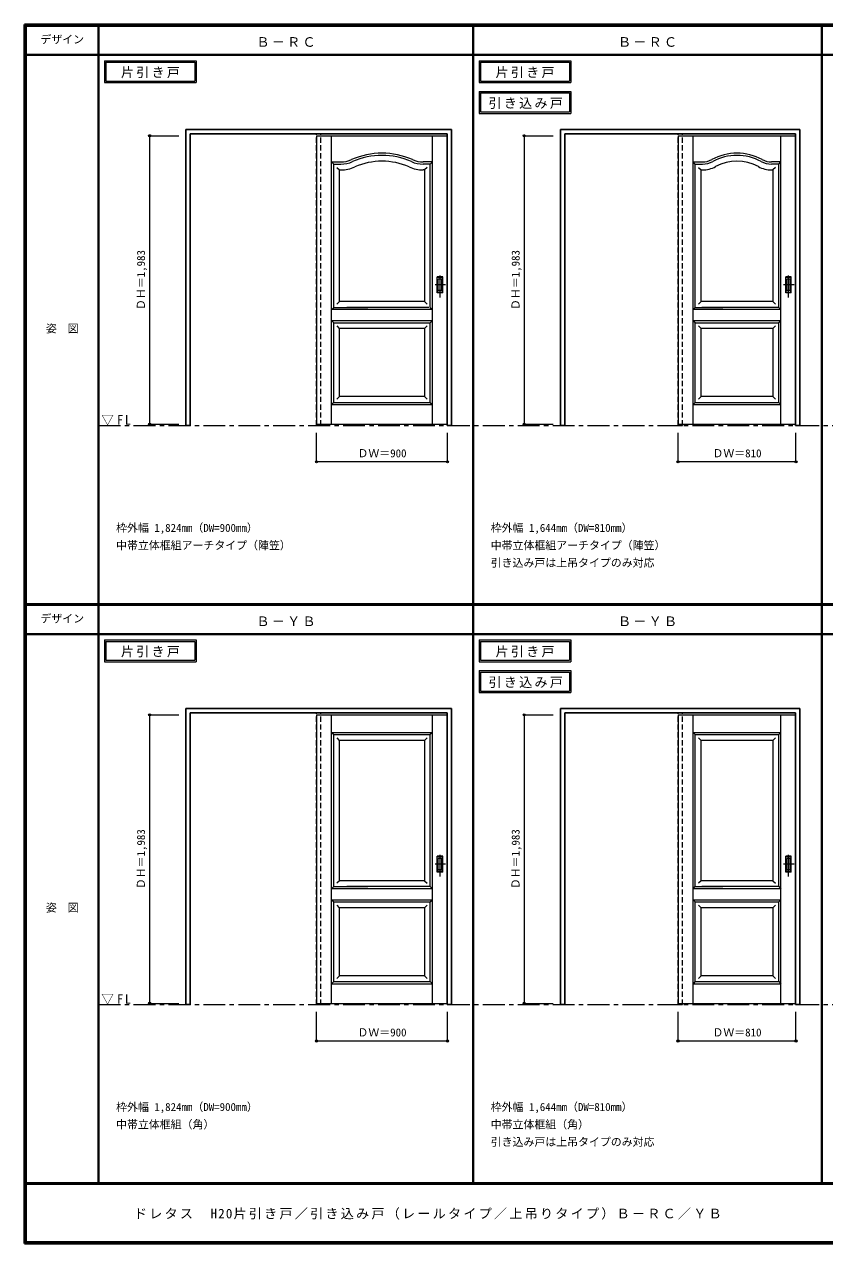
# Model space of a CAD drawing. Units: millimetres, scale not verified. Extents: x -6000 to 5700, y -4307 to 4260.
# Drawn here: x -6000 to -502, y -4205 to 4175 of the extents above; entities that cross this region are included whole.
import ezdxf
from ezdxf.enums import TextEntityAlignment as Align

# ---------------------------------------------------------------- set-up
doc = ezdxf.new("R2010")
doc.units = ezdxf.units.MM
doc.header["$LTSCALE"] = 30
doc.header["$PDMODE"] = 32
doc.header["$PDSIZE"] = 15
doc.linetypes.add('CHAIN1', pattern=[8, 5, -1, 1, -1])
doc.linetypes.add('DASHED1', pattern=[1.8, 1.2, -0.6])
for name, color, linetype, lineweight in [('0-1_通り芯', 7, 'CHAIN1', 18), ('0-2_扉', 7, 'Continuous', 18), ('0-4_枠', 3, 'Continuous', 25), ('0-6_引手', 7, 'Continuous', 18), ('0-A_文字', 7, 'Continuous', 18), ('0-B_寸法', 7, 'Continuous', 9), ('F-1_枠', 6, 'Continuous', 40)]:
    doc.layers.add(name, color=color, linetype=linetype, lineweight=lineweight)
doc.layers.add('F-A_文字', color=7, linetype='Continuous')
doc.styles.add('ＭＳ ゴシック', font='')
doc.styles.get('ＭＳ ゴシック').set_extended_font_data('MS Gothic')

msp = doc.modelspace()

# ---------------------------------------------------------------- linework, layer by layer
at = {"layer": '0-1_通り芯'}
for p, q in [((-5490, 1418), (5690, 1418)), ((-5490, -2562.5), (5690, -2562.5))]:
    msp.add_line(p, q, dxfattribs=at)
at = {"layer": '0-2_扉', "color": 4, "linetype": 'DASHED1', "lineweight": 9}
for p, q in [((-3993, 3409.5), (-3993, 3405.5)), ((-3096, 3409.5), (-3093, 3409.5)), ((-3093, 1426.5), (-3093, 3409.5)), ((-1509, 3409.5), (-1509, 3405.5)), ((-702, 3409.5), (-699, 3409.5)), ((-3096, 1426.5), (-3093, 1426.5)), ((-3993, -571), (-3993, -575)), ((-3096, -571), (-3093, -571)), ((-3093, -2554), (-3093, -571)), ((-1509, -571), (-1509, -575)), ((-702, -571), (-699, -571)), ((-3096, -2554), (-3093, -2554))]:
    msp.add_line(p, q, dxfattribs=at)
at = {"layer": '0-2_扉'}
for p, q in [((-3993, 3409.5), (-3993, 1426.5)), ((-3993, 3409.5), (-3096, 3409.5)), ((-3889.5, 1427.12), (-3889.5, 3409.5)), ((-3196.5, 1427.12), (-3196.5, 3409.5)), ((-1509, 3409.5), (-1509, 1426.5)), ((-1509, 3409.5), (-702, 3409.5)), ((-1405.5, 1426.5), (-1405.5, 3409.5)), ((-802.5, 1426.5), (-802.5, 3409.5)), ((-3874.5, 3214.5), (-3889.5, 3229.5)), ((-3889.5, 3229.5), (-3826.55, 3229.5)), ((-3874.5, 2371.55), (-3874.5, 3214.5)), ((-3874.5, 3214.5), (-3826.55, 3214.5)), ((-3852.21, 3192.18), (-3834.54, 3174.5)), ((-3196.5, 3229.5), (-3259.45, 3229.5)), ((-3211.5, 3214.5), (-3259.45, 3214.5)), ((-3233.82, 3192.18), (-3251.5, 3174.5)), ((-3211.5, 3214.5), (-3196.5, 3229.5)), ((-3211.5, 2229.5), (-3211.5, 3214.5)), ((-1390.5, 3214.5), (-1405.5, 3229.5)), ((-1405.5, 3229.5), (-1341.49, 3229.5)), ((-1390.5, 2360.74), (-1390.5, 3214.5)), ((-1390.5, 3214.5), (-1341.49, 3214.5)), ((-1368.18, 3192.18), (-1350.5, 3174.5)), ((-802.5, 3229.5), (-866.51, 3229.5)), ((-817.5, 3214.5), (-866.51, 3214.5)), ((-839.82, 3192.18), (-857.5, 3174.5)), ((-817.5, 3214.5), (-802.5, 3229.5)), ((-817.5, 2229.5), (-817.5, 3214.5)), ((-3834.54, 3174.5), (-3826.55, 3174.5)), ((-3834.54, 2269.5), (-3834.54, 3174.5)), ((-3251.5, 3174.5), (-3259.45, 3174.5)), ((-3251.5, 3174.5), (-3251.5, 2269.5)), ((-1350.5, 3174.5), (-1350.5, 3174.5)), ((-1350.5, 2269.5), (-1350.5, 3174.5)), ((-1350.5, 3174.5), (-1341.49, 3174.5)), ((-866.51, 3174.5), (-857.5, 3174.5)), ((-1390.31, 3091.5), (-1390.5, 3091.5)), ((-3874.5, 2229.5), (-3874.5, 2371.55)), ((-1390.5, 2229.5), (-1390.5, 2371.55)), ((-3834.54, 2269.5), (-3852.21, 2251.82)), ((-3834.54, 2269.5), (-3834.54, 2270.93)), ((-3251.5, 2269.5), (-3834.54, 2269.5)), ((-3251.5, 2269.5), (-3233.82, 2251.82)), ((-1350.5, 2269.5), (-1368.18, 2251.82)), ((-1350.5, 2269.5), (-1350.5, 2270.93)), ((-857.5, 2269.5), (-1350.5, 2269.5)), ((-857.5, 2269.5), (-839.82, 2251.82)), ((-3889.5, 2214.5), (-3874.5, 2229.5)), ((-3196.5, 2214.5), (-3889.5, 2214.5)), ((-3874.5, 2229.5), (-3640.5, 2229.5)), ((-3221.5, 2229.5), (-3784.5, 2229.5)), ((-3211.5, 2229.5), (-3196.5, 2214.5)), ((-1405.5, 2214.5), (-1390.5, 2229.5)), ((-802.5, 2214.5), (-1405.5, 2214.5)), ((-1390.5, 2229.5), (-1201.5, 2229.5)), ((-817.5, 2229.5), (-1345.5, 2229.5)), ((-817.5, 2229.5), (-802.5, 2214.5)), ((-3889.5, 2139.5), (-3874.5, 2124.5)), ((-3889.5, 2139.5), (-3196.5, 2139.5)), ((-3874.5, 1576.5), (-3874.5, 2124.5)), ((-3874.5, 2124.5), (-3211.5, 2124.5)), ((-3834.5, 2084.5), (-3852.18, 2102.18)), ((-3251.5, 2084.5), (-3233.82, 2102.18)), ((-3211.5, 2124.5), (-3196.5, 2139.5)), ((-3211.5, 1576.5), (-3211.5, 2124.5)), ((-1405.5, 2139.5), (-1390.5, 2124.5)), ((-1405.5, 2139.5), (-802.5, 2139.5)), ((-1390.5, 1576.5), (-1390.5, 2124.5)), ((-1390.5, 2124.5), (-817.5, 2124.5)), ((-1350.46, 2084.5), (-1368.14, 2102.18)), ((-857.5, 2084.5), (-839.82, 2102.18)), ((-817.5, 2124.5), (-802.5, 2139.5)), ((-817.5, 1576.5), (-817.5, 2124.5)), ((-3834.54, 1616.5), (-3834.54, 2084.54)), ((-3251.5, 2084.5), (-3834.54, 2084.5)), ((-1350.5, 1616.5), (-1350.5, 2084.5)), ((-857.5, 2084.5), (-1350.5, 2084.5)), ((-857.5, 2084.5), (-857.5, 1616.5)), ((-3834.54, 1616.5), (-3852.21, 1598.82)), ((-3834.54, 1616.5), (-3834.54, 1617.93)), ((-3251.5, 1616.5), (-3834.54, 1616.5)), ((-1350.5, 1616.5), (-1368.18, 1598.82)), ((-1350.5, 1616.5), (-1350.5, 1617.93)), ((-857.5, 1616.5), (-1350.5, 1616.5)), ((-857.5, 1616.5), (-839.82, 1598.82)), ((-3874.5, 1576.5), (-3889.5, 1561.5)), ((-3889.5, 1561.5), (-3196.5, 1561.5)), ((-3874.5, 1576.5), (-3211.5, 1576.5)), ((-3211.5, 1576.5), (-3196.5, 1561.5)), ((-1390.5, 1576.5), (-1405.5, 1561.5)), ((-1405.5, 1561.5), (-802.5, 1561.5)), ((-1390.5, 1576.5), (-817.5, 1576.5)), ((-817.5, 1576.5), (-802.5, 1561.5)), ((-3993, 1426.5), (-3096, 1426.5)), ((-1509, 1426.5), (-702, 1426.5)), ((-3993, -571), (-3993, -2554)), ((-3993, -571), (-3096, -571)), ((-3889.5, -2553.38), (-3889.5, -571)), ((-3196.5, -2553.38), (-3196.5, -571)), ((-1509, -571), (-1509, -2554)), ((-1509, -571), (-702, -571)), ((-1405.5, -2554), (-1405.5, -571)), ((-802.5, -2554), (-802.5, -571)), ((-3889.5, -691), (-3874.5, -706)), ((-3874.5, -1608.95), (-3874.5, -706)), ((-3874.5, -706), (-3211.5, -706)), ((-3834.5, -746), (-3852.18, -728.32)), ((-3251.5, -746), (-3834.54, -746)), ((-3834.54, -1711), (-3834.54, -746)), ((-3251.5, -746), (-3233.82, -728.32)), ((-3251.5, -746), (-3251.5, -1711)), ((-3211.5, -1751), (-3211.5, -706)), ((-1405.5, -691), (-1390.5, -706)), ((-1390.5, -1619.76), (-1390.5, -706)), ((-1390.5, -706), (-817.5, -706)), ((-1350.46, -746), (-1368.14, -728.32)), ((-857.5, -746), (-1350.5, -746)), ((-1350.5, -1711), (-1350.5, -746)), ((-857.5, -746), (-839.82, -728.32)), ((-857.5, -746), (-857.5, -1711)), ((-817.5, -1751), (-817.5, -706)), ((-3874.31, -889), (-3874.5, -889)), ((-1390.31, -889), (-1390.5, -889)), ((-3874.5, -1751), (-3874.5, -1608.95)), ((-1390.5, -1751), (-1390.5, -1608.95)), ((-3889.5, -1766), (-3874.5, -1751)), ((-3874.5, -1751), (-3640.5, -1751)), ((-3834.54, -1711), (-3852.21, -1728.68)), ((-3251.5, -1711), (-3834.54, -1711)), ((-3211.5, -1751), (-3784.5, -1751)), ((-3251.5, -1711), (-3233.82, -1728.68)), ((-1405.5, -1766), (-1390.5, -1751)), ((-1390.5, -1751), (-1201.5, -1751)), ((-1350.5, -1711), (-1368.18, -1728.68)), ((-857.5, -1711), (-1350.5, -1711)), ((-817.5, -1751), (-1345.5, -1751)), ((-857.5, -1711), (-839.82, -1728.68)), ((-3889.5, -1841), (-3874.5, -1856)), ((-3889.5, -1841), (-3196.5, -1841)), ((-3211.5, -1856), (-3196.5, -1841)), ((-1405.5, -1841), (-1390.5, -1856)), ((-1405.5, -1841), (-802.5, -1841)), ((-3874.5, -1856), (-3211.5, -1856)), ((-3874.5, -2404), (-3874.5, -1856)), ((-3834.5, -1896), (-3852.18, -1878.32)), ((-3251.5, -1896), (-3834.54, -1896)), ((-3834.54, -2364), (-3834.54, -1896)), ((-3251.5, -1896), (-3233.82, -1878.32)), ((-3251.5, -1896), (-3251.5, -2364)), ((-3211.5, -2404), (-3211.5, -1856)), ((-1390.5, -2404), (-1390.5, -1856)), ((-1350.46, -1896), (-1368.14, -1878.32)), ((-857.5, -1896), (-1350.5, -1896)), ((-1350.5, -2364), (-1350.5, -1896)), ((-857.5, -1896), (-839.82, -1878.32)), ((-857.5, -1896), (-857.5, -2364)), ((-817.5, -2404), (-817.5, -1856)), ((-3874.5, -2404), (-3889.5, -2419)), ((-3889.5, -2419), (-3196.5, -2419)), ((-3834.54, -2364), (-3852.21, -2381.68)), ((-3834.54, -2364), (-3834.54, -2362.57)), ((-3251.5, -2364), (-3834.54, -2364)), ((-3251.5, -2364), (-3233.82, -2381.68)), ((-1390.5, -2404), (-1405.5, -2419)), ((-1405.5, -2419), (-802.5, -2419)), ((-1350.5, -2364), (-1368.18, -2381.68)), ((-1350.5, -2364), (-1350.5, -2362.57)), ((-857.5, -2364), (-1350.5, -2364)), ((-857.5, -2364), (-839.82, -2381.68)), ((-3993, -2554), (-3096, -2554)), ((-1509, -2554), (-702, -2554))]:
    msp.add_line(p, q, dxfattribs=at)
at = {"layer": '0-2_扉', "color": 4, "linetype": 'DASHED1', "lineweight": 9}
for points in [[(-702, 1426.5), (-699, 1426.5), (-699, 3409.5)], [(-702, -2554), (-699, -2554), (-699, -571)]]:
    msp.add_lwpolyline(points, dxfattribs=at)
at = {"layer": '0-2_扉'}
for points in [[(-857.5, 3174.5), (-857.5, 3174.5), (-857.5, 2269.5)], [(-3251.5, 2084.5), (-3251.5, 1616.5), (-3233.82, 1598.82)], [(-3889.5, -691), (-3196.5, -691), (-3211.5, -706)], [(-1405.5, -691), (-802.5, -691), (-817.5, -706)], [(-3211.5, -1751), (-3196.5, -1766), (-3889.5, -1766)], [(-817.5, -1751), (-802.5, -1766), (-1405.5, -1766)], [(-1390.5, -1856), (-817.5, -1856), (-802.5, -1841)], [(-3874.5, -2404), (-3211.5, -2404), (-3196.5, -2419)], [(-1390.5, -2404), (-817.5, -2404), (-802.5, -2419)]]:
    msp.add_lwpolyline(points, dxfattribs=at)
for centre, radius, start, end in [((-3543, 2774.5), 515, 66.10444, 113.89556), ((-3543, 2774.5), 500, 66.10444, 113.89556), ((-1104, 2924.5), 365, 61.6423, 118.3577), ((-1104, 2924.5), 350, 61.6423, 118.3577), ((-3826.55, 3414.5), 185, 270, 293.89556), ((-3826.55, 3414.5), 200, 270, 293.89556), ((-3826.55, 3414.5), 240, 270, 293.89556), ((-3543, 2774.5), 460, 66.10444, 113.89556), ((-3259.45, 3414.5), 240, 246.10444, 270), ((-3259.45, 3414.5), 200, 246.10444, 270), ((-3259.45, 3414.5), 185, 246.10444, 270), ((-1341.49, 3364.5), 135, 270, 298.3577), ((-1341.49, 3364.5), 150, 270, 298.3577), ((-1341.49, 3364.5), 190, 270, 298.3577), ((-1104, 2924.5), 310, 61.6423, 118.3577), ((-866.51, 3364.5), 190, 241.6423, 270), ((-866.51, 3364.5), 150, 241.6423, 270), ((-866.51, 3364.5), 135, 241.6423, 270)]:
    msp.add_arc(centre, radius, start, end, dxfattribs=at)
at = {"layer": '0-4_枠'}
for p, q in [((-4890, 1418), (-4890, 3453)), ((-4890, 3453), (-3066, 3453)), ((-3066, 1418), (-3066, 3453)), ((-2316, 1418), (-2316, 3453)), ((-2316, 3453), (-672, 3453)), ((-672, 1418), (-672, 3453)), ((-4860, 3423), (-3096, 3423)), ((-3096, 1418), (-3096, 3423)), ((-2286, 3423), (-702, 3423)), ((-702, 1418), (-702, 3423)), ((-3096, 1418), (-3066, 1418)), ((-702, 1418), (-672, 1418)), ((-4890, -2562.5), (-4890, -527.5)), ((-4890, -527.5), (-3066, -527.5)), ((-4860, -557.5), (-3096, -557.5)), ((-3096, -2562.5), (-3096, -557.5)), ((-3066, -2562.5), (-3066, -527.5)), ((-2316, -2562.5), (-2316, -527.5)), ((-2316, -527.5), (-672, -527.5)), ((-2286, -557.5), (-702, -557.5)), ((-702, -2562.5), (-702, -557.5)), ((-672, -2562.5), (-672, -527.5)), ((-3096, -2562.5), (-3066, -2562.5)), ((-702, -2562.5), (-672, -2562.5))]:
    msp.add_line(p, q, dxfattribs=at)
at = {"layer": '0-4_枠', "color": 4, "linetype": 'DASHED1', "lineweight": 9}
for p, q in [((-3993, 1418), (-3993, 3423)), ((-3963, 1418), (-3963, 3423)), ((-1509, 1418), (-1509, 3423)), ((-1479, 1418), (-1479, 3423)), ((-3993, 1418), (-3963, 1418)), ((-1509, 1418), (-1479, 1418)), ((-3993, -2562.5), (-3993, -557.5)), ((-3963, -2562.5), (-3963, -557.5)), ((-1509, -2562.5), (-1509, -557.5)), ((-1479, -2562.5), (-1479, -557.5)), ((-3993, -2562.5), (-3963, -2562.5)), ((-1509, -2562.5), (-1479, -2562.5))]:
    msp.add_line(p, q, dxfattribs=at)
at = {"layer": '0-4_枠'}
for points in [[(-4890, 1418), (-4860, 1418), (-4860, 3423)], [(-2316, 1418), (-2286, 1418), (-2286, 3423)], [(-4890, -2562.5), (-4860, -2562.5), (-4860, -557.5)], [(-2316, -2562.5), (-2286, -2562.5), (-2286, -557.5)]]:
    msp.add_lwpolyline(points, dxfattribs=at)
at = {"layer": '0-6_引手'}
for p, q in [((-3125, 2439), (-3163, 2439)), ((-3163, 2329), (-3163, 2439)), ((-3125, 2329), (-3125, 2439)), ((-731, 2439), (-769, 2439)), ((-769, 2329), (-769, 2439)), ((-731, 2329), (-731, 2439)), ((-3131.5, 2423), (-3156.5, 2423)), ((-3156.5, 2345), (-3156.5, 2423)), ((-3131.5, 2345), (-3131.5, 2423)), ((-737.5, 2423), (-762.5, 2423)), ((-762.5, 2345), (-762.5, 2423)), ((-737.5, 2345), (-737.5, 2423)), ((-3125, 2329), (-3163, 2329)), ((-3131.5, 2345), (-3156.5, 2345)), ((-731, 2329), (-769, 2329)), ((-737.5, 2345), (-762.5, 2345)), ((-3125, -1541.5), (-3163, -1541.5)), ((-3163, -1651.5), (-3163, -1541.5)), ((-3131.5, -1557.5), (-3156.5, -1557.5)), ((-3156.5, -1635.5), (-3156.5, -1557.5)), ((-3131.5, -1635.5), (-3131.5, -1557.5)), ((-3125, -1651.5), (-3125, -1541.5)), ((-731, -1541.5), (-769, -1541.5)), ((-769, -1651.5), (-769, -1541.5)), ((-737.5, -1557.5), (-762.5, -1557.5)), ((-762.5, -1635.5), (-762.5, -1557.5)), ((-737.5, -1635.5), (-737.5, -1557.5)), ((-731, -1651.5), (-731, -1541.5)), ((-3125, -1651.5), (-3163, -1651.5)), ((-3131.5, -1635.5), (-3156.5, -1635.5)), ((-731, -1651.5), (-769, -1651.5)), ((-737.5, -1635.5), (-762.5, -1635.5))]:
    msp.add_line(p, q, dxfattribs=at)
at = {"layer": '0-6_引手', "linetype": 'DASHED1'}
for p, q in [((-3160, 2333), (-3160, 2435)), ((-766, 2333), (-766, 2435)), ((-3128, 2333), (-3160, 2333)), ((-734, 2333), (-766, 2333)), ((-3160, -1647.5), (-3160, -1545.5)), ((-766, -1647.5), (-766, -1545.5)), ((-3128, -1647.5), (-3160, -1647.5)), ((-734, -1647.5), (-766, -1647.5))]:
    msp.add_line(p, q, dxfattribs=at)
at = {"layer": '0-6_引手', "linetype": 'CHAIN1'}
for p, q in [((-3144, 2298.77), (-3144, 2469.62)), ((-750, 2298.77), (-750, 2469.62)), ((-3105.93, 2384), (-3178.44, 2384)), ((-711.93, 2384), (-784.44, 2384)), ((-3144, -1681.73), (-3144, -1510.88)), ((-750, -1681.73), (-750, -1510.88)), ((-3105.93, -1596.5), (-3178.44, -1596.5)), ((-711.93, -1596.5), (-784.44, -1596.5))]:
    msp.add_line(p, q, dxfattribs=at)
at = {"layer": '0-6_引手', "linetype": 'DASHED1'}
for points in [[(-3128, 2333), (-3128, 2435), (-3160, 2435)], [(-734, 2333), (-734, 2435), (-766, 2435)], [(-3128, -1647.5), (-3128, -1545.5), (-3160, -1545.5)], [(-734, -1647.5), (-734, -1545.5), (-766, -1545.5)]]:
    msp.add_lwpolyline(points, dxfattribs=at)
at = {"layer": '0-A_文字'}
for p, q in [((-5450, 3925), (-5450, 3775)), ((-5440, 3915), (-5440, 3785)), ((-5440, 3915), (-4828.97, 3915)), ((-4828.97, 3915), (-4828.97, 3785)), ((-2876, 3925), (-2876, 3775)), ((-2866, 3915), (-2866, 3785)), ((-2866, 3915), (-2254.97, 3915)), ((-2254.97, 3915), (-2254.97, 3785)), ((-5450, 3775), (-4818.97, 3775)), ((-5440, 3785), (-4828.97, 3785)), ((-2876, 3775), (-2244.97, 3775)), ((-2866, 3785), (-2254.97, 3785)), ((-2876, 3713.53), (-2876, 3563.53)), ((-2866, 3703.53), (-2866, 3573.53)), ((-2866, 3703.53), (-2254.97, 3703.53)), ((-2254.97, 3703.53), (-2254.97, 3573.53)), ((-2876, 3563.53), (-2244.97, 3563.53)), ((-2866, 3573.53), (-2254.97, 3573.53)), ((-5450, -55.5), (-5450, -205.5)), ((-5440, -65.5), (-5440, -195.5)), ((-5440, -65.5), (-4828.97, -65.5)), ((-4828.97, -65.5), (-4828.97, -195.5)), ((-2876, -55.5), (-2876, -205.5)), ((-2866, -65.5), (-2866, -195.5)), ((-2866, -65.5), (-2254.97, -65.5)), ((-2254.97, -65.5), (-2254.97, -195.5)), ((-5450, -205.5), (-4818.97, -205.5)), ((-5440, -195.5), (-4828.97, -195.5)), ((-2876, -205.5), (-2244.97, -205.5)), ((-2866, -195.5), (-2254.97, -195.5)), ((-2876, -266.97), (-2876, -416.97)), ((-2866, -276.97), (-2866, -406.97)), ((-2866, -276.97), (-2254.97, -276.97)), ((-2254.97, -276.97), (-2254.97, -406.97)), ((-2876, -416.97), (-2244.97, -416.97)), ((-2866, -406.97), (-2254.97, -406.97))]:
    msp.add_line(p, q, dxfattribs=at)
for points in [[(-5450, 3925), (-4818.97, 3925), (-4818.97, 3775)], [(-2876, 3925), (-2244.97, 3925), (-2244.97, 3775)], [(-2876, 3713.53), (-2244.97, 3713.53), (-2244.97, 3563.53)], [(-5450, -55.5), (-4818.97, -55.5), (-4818.97, -205.5)], [(-2876, -55.5), (-2244.97, -55.5), (-2244.97, -205.5)], [(-2876, -266.97), (-2244.97, -266.97), (-2244.97, -416.97)]]:
    msp.add_lwpolyline(points, dxfattribs=at)
at = {"layer": '0-B_寸法', "color": 4}
for p, q in [((-5140, 3409.5), (-5140, 1426.5)), ((-5140, 3409.5), (-4940, 3409.5)), ((-2566, 3409.5), (-2566, 1426.5)), ((-2566, 3409.5), (-2366, 3409.5)), ((-5140, 1426.5), (-4940, 1426.5)), ((-2566, 1426.5), (-2366, 1426.5)), ((-3993, 1168), (-3993, 1368)), ((-3093, 1168), (-3093, 1368)), ((-1509, 1168), (-1509, 1368)), ((-699, 1168), (-699, 1368)), ((-3093, 1168), (-3993, 1168)), ((-699, 1168), (-1509, 1168)), ((-5140, -571), (-5140, -2554)), ((-5140, -571), (-4940, -571)), ((-2566, -571), (-2566, -2554)), ((-2566, -571), (-2366, -571)), ((-5140, -2554), (-4940, -2554)), ((-2566, -2554), (-2366, -2554)), ((-3993, -2812.5), (-3993, -2612.5)), ((-3093, -2812.5), (-3093, -2612.5)), ((-1509, -2812.5), (-1509, -2612.5)), ((-699, -2812.5), (-699, -2612.5)), ((-3093, -2812.5), (-3993, -2812.5)), ((-699, -2812.5), (-1509, -2812.5))]:
    msp.add_line(p, q, dxfattribs=at)
at = {"layer": '0-B_寸法'}
for p in [(-5140, 3409.5), (-2566, 3409.5), (-5140, 1426.5), (-2566, 1426.5), (-3993, 1168), (-3093, 1168), (-1509, 1168), (-699, 1168), (-5140, -571), (-2566, -571), (-5140, -2554), (-2566, -2554), (-3993, -2812.5), (-3093, -2812.5), (-1509, -2812.5), (-699, -2812.5)]:
    msp.add_point(p, dxfattribs=at)
at = {"layer": 'F-1_枠'}
for p, q in [((-6000, 4175), (5700, 4175)), ((-6000, 4175), (-6000, -4205)), ((-6000, 4170), (5700, 4170)), ((-6000, 4165), (5700, 4165)), ((-5995, 4175), (-5995, -4205)), ((-5990, 4175), (-5990, -4205)), ((-5490, 4175), (-5490, -3790)), ((-2916, -3790), (-2916, 4175)), ((-522, -3790), (-522, 4175)), ((-6000, 3965), (5700, 3965)), ((-6000, 190.5), (5700, 190.5)), ((-6000, 187.5), (5700, 187.5)), ((-6000, 184.5), (5700, 184.5)), ((-6000, -15.5), (5700, -15.5)), ((5700, -3790), (-6000, -3790)), ((5700, -3795), (-6000, -3795)), ((5700, -4195), (-6000, -4195)), ((5700, -4200), (-6000, -4200)), ((5700, -4205), (-6000, -4205))]:
    msp.add_line(p, q, dxfattribs=at)

# ---------------------------------------------------------------- texts
at = {"layer": '0-A_文字', "style": 'ＭＳ ゴシック'}
for s, p in [('枠外幅 1,824mm（DW=900mm）', (-5370, 670.5)), ('枠外幅 1,644mm（DW=810mm）', (-2796, 670.5)), ('中帯立体框組アーチタイプ（陣笠）', (-5370, 550.5)), ('中帯立体框組アーチタイプ（陣笠）', (-2796, 550.5)), ('引き込み戸は上吊タイプのみ対応', (-2796, 430.5)), ('枠外幅 1,824mm（DW=900mm）', (-5370, -3310)), ('枠外幅 1,644mm（DW=810mm）', (-2796, -3310)), ('中帯立体框組（角）', (-5370, -3430)), ('中帯立体框組（角）', (-2796, -3430)), ('引き込み戸は上吊タイプのみ対応', (-2796, -3550))]:
    msp.add_text(s, height=54.99, dxfattribs=at).set_placement(p, align=Align.BOTTOM_LEFT)
at = {"layer": '0-A_文字', "char_height": 65.98, "attachment_point": 7, "style": 'ＭＳ ゴシック'}
for s, insert in [('\\T1.17;Ｂ－ＲＣ', (-4405.5, 4020)), ('\\T1.17;Ｂ－ＲＣ', (-1921.5, 4020)), ('\\T1.17;片引き戸', (-5336.98, 3805)), ('\\T1.17;片引き戸', (-2762.98, 3805)), ('\\T1.17;引き込み戸', (-2811.34, 3593.53)), ('\\T1.26;\\W0.95;▽FL', (-5471.25, 1418)), ('\\T1.17;Ｂ－ＹＢ', (-4405.5, 39.5)), ('\\T1.17;Ｂ－ＹＢ', (-1921.5, 39.5)), ('\\T1.17;片引き戸', (-5336.98, -175.5)), ('\\T1.17;片引き戸', (-2762.98, -175.5)), ('\\T1.17;引き込み戸', (-2811.34, -386.97)), ('\\T1.26;\\W0.95;▽FL', (-5471.25, -2562.5))]:
    msp.add_mtext(s, dxfattribs=dict(at, insert=insert))
at = {"layer": '0-B_寸法', "style": 'ＭＳ ゴシック'}
for p in [(-5155, 2211.75), (-2581, 2211.75), (-5155, -1768.75), (-2581, -1768.75)]:
    msp.add_text('ＤＨ＝1,983', height=54.99, rotation=90, dxfattribs=at).set_placement(p, align=Align.BOTTOM_LEFT)
for s, p in [('ＤＷ＝900', (-3711.75, 1183)), ('ＤＷ＝810', (-1272.75, 1183)), ('ＤＷ＝900', (-3711.75, -2797.5)), ('ＤＷ＝810', (-1272.75, -2797.5))]:
    msp.add_text(s, height=54.99, dxfattribs=at).set_placement(p, align=Align.BOTTOM_LEFT)
at = {"layer": 'F-A_文字', "style": 'ＭＳ ゴシック'}
for s, p in [('デザイン', (-5890, 4027.5)), ('姿\u3000図', (-5852.5, 2040.25)), ('デザイン', (-5890, 47)), ('姿\u3000図', (-5852.5, -1940.25))]:
    msp.add_text(s, height=54.99, dxfattribs=at).set_placement(p, align=Align.BOTTOM_LEFT)
at = {"layer": 'F-A_文字', "insert": (-5247.55, -4040), "char_height": 65.98, "attachment_point": 7, "style": 'ＭＳ ゴシック'}
msp.add_mtext('\\T1.17;ドレタス\u3000H20片引き戸／引き込み戸（レールタイプ／上吊りタイプ）Ｂ－ＲＣ／ＹＢ', dxfattribs=at)

doc.saveas('drawing.dxf')
